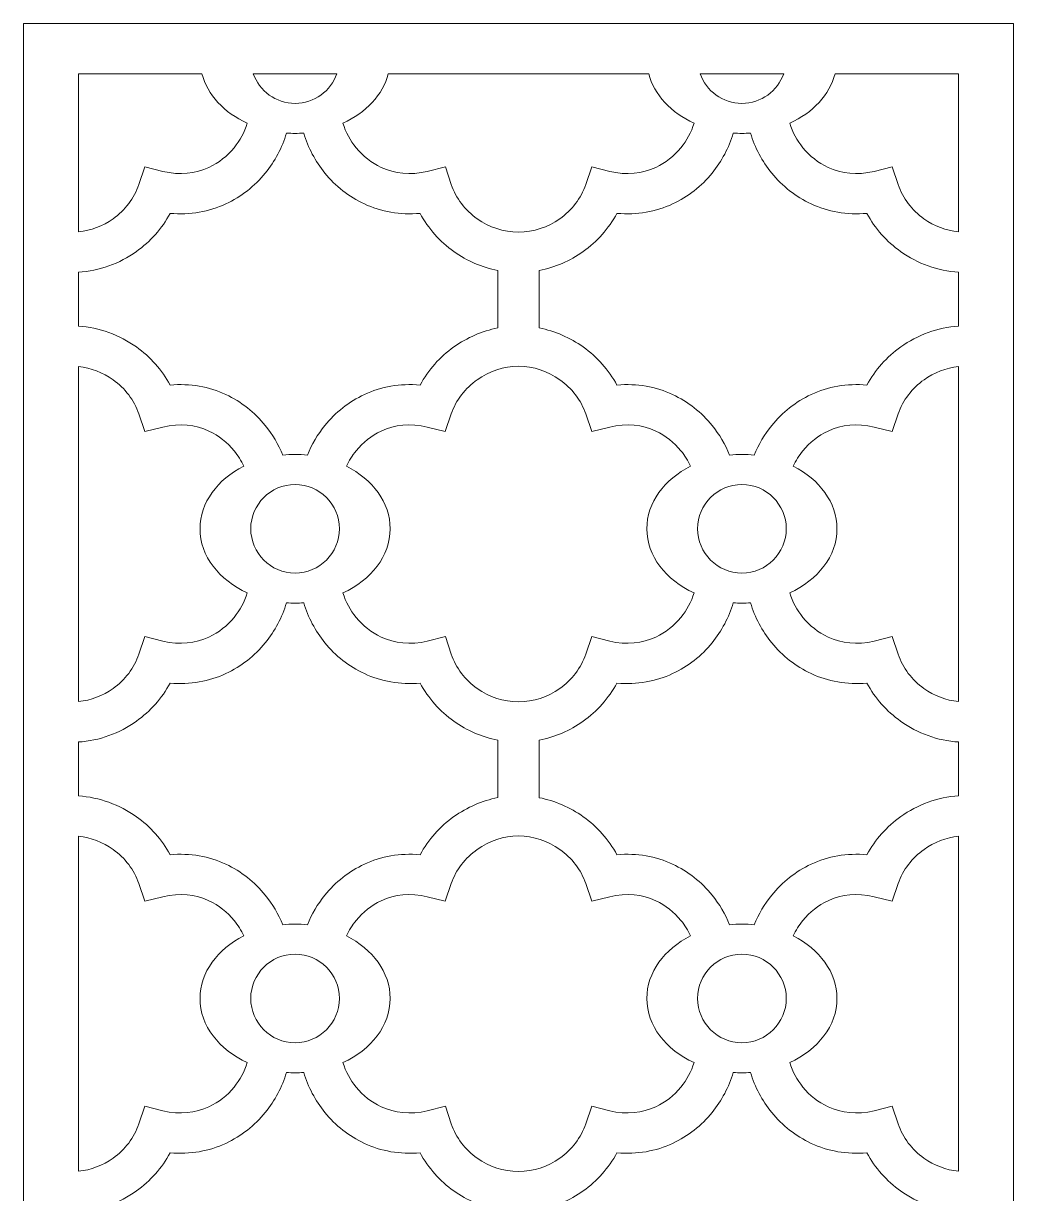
# Model space of a CAD drawing. Header units: centimetres. Extents: x -15.6 to -1.9, y -5.3 to 9.5.
# Drawn here: x -15.62 to -8.98, y 1.66 to 9.5 of the extents above; entities that cross this region are included whole.
import ezdxf

# ---------------------------------------------------------------- set-up
doc = ezdxf.new("R2010")
doc.units = ezdxf.units.CM
doc.header["$MEASUREMENT"] = 0
doc.layers.add('layer 1', color=7, linetype='Continuous')

msp = doc.modelspace()

# ---------------------------------------------------------------- linework, layer by layer
at = {"layer": 'layer 1', "lineweight": 9}
for points, knots in [([(-8.98358, 3.29263), (-8.98358, 3.29263), (-8.98358, -5.25445), (-8.98358, -5.25445), (-8.98358, -5.25445), (-8.98358, -5.25445), (-15.62365, -5.25445), (-15.62365, -5.25445), (-15.62365, -5.25445), (-15.62365, -5.25445), (-15.62365, 3.29263), (-15.62365, 3.29263), (-15.62365, 3.29263), (-15.62365, 3.29263), (-15.62365, 3.2931), (-15.62365, 3.2931), (-15.62365, 3.2931), (-15.62365, 3.2931), (-15.62365, 9.5), (-15.62365, 9.5), (-15.62365, 9.5), (-15.62365, 9.5), (-8.98358, 9.5), (-8.98358, 9.5), (-8.98358, 9.5), (-8.98358, 9.5), (-8.98358, 3.29274), (-8.98358, 3.29274), (-8.98358, 3.29274), (-8.98358, 3.29274), (-8.98358, 3.29263), (-8.98358, 3.29263)], [0, 0, 0, 0, 0.1111111, 0.1111111, 0.1111111, 0.1111111, 0.2222222, 0.2222222, 0.2222222, 0.2222222, 0.3333333, 0.3333333, 0.3333333, 0.3333333, 0.4444444, 0.4444444, 0.4444444, 0.4444444, 0.5555556, 0.5555556, 0.5555556, 0.5555556, 0.6666667, 0.6666667, 0.6666667, 0.6666667, 0.7777778, 0.7777778, 0.7777778, 0.7777778, 1, 1, 1, 1]), ([(-15.25475, 9.16274), (-15.25475, 9.16274), (-14.42664, 9.16274), (-14.42664, 9.16274), (-14.42664, 9.16274), (-14.39018, 9.02137), (-14.27669, 8.90135), (-14.12211, 8.83068), (-14.12211, 8.83068), (-14.14116, 8.77094), (-14.1714, 8.71529), (-14.21058, 8.66716), (-14.21058, 8.66716), (-14.25607, 8.61127), (-14.31357, 8.56536), (-14.37955, 8.53478), (-14.37955, 8.53478), (-14.46886, 8.49338), (-14.57466, 8.48014), (-14.68828, 8.50849), (-14.68828, 8.50849), (-14.68828, 8.50849), (-14.8091, 8.53864), (-14.8091, 8.53864), (-14.8091, 8.53864), (-14.8091, 8.53864), (-14.84897, 8.42035), (-14.84897, 8.42035), (-14.84897, 8.42035), (-14.88031, 8.32735), (-14.94284, 8.24749), (-15.02267, 8.19064), (-15.02267, 8.19064), (-15.09054, 8.14232), (-15.17075, 8.11109), (-15.25475, 8.10302), (-15.25475, 8.10302), (-15.25475, 8.10302), (-15.25475, 9.16274), (-15.25475, 9.16274)], [0, 0, 0, 0, 0.0909091, 0.0909091, 0.0909091, 0.0909091, 0.1818182, 0.1818182, 0.1818182, 0.1818182, 0.2727273, 0.2727273, 0.2727273, 0.2727273, 0.3636364, 0.3636364, 0.3636364, 0.3636364, 0.4545455, 0.4545455, 0.4545455, 0.4545455, 0.5454545, 0.5454545, 0.5454545, 0.5454545, 0.6363636, 0.6363636, 0.6363636, 0.6363636, 0.7272727, 0.7272727, 0.7272727, 0.7272727, 0.8181818, 0.8181818, 0.8181818, 0.8181818, 1, 1, 1, 1]), ([(-14.08214, 9.16274), (-14.08214, 9.16274), (-13.5212, 9.16274), (-13.5212, 9.16274), (-13.5212, 9.16274), (-13.56199, 9.0473), (-13.67242, 8.96416), (-13.80166, 8.96416), (-13.80166, 8.96416), (-13.93092, 8.96416), (-14.04136, 9.0473), (-14.08214, 9.16274)], [0, 0, 0, 0, 0.25, 0.25, 0.25, 0.25, 0.5, 0.5, 0.5, 0.5, 1, 1, 1, 1]), ([(-13.1767, 9.16274), (-13.1767, 9.16274), (-11.43049, 9.16274), (-11.43049, 9.16274), (-11.43049, 9.16274), (-11.39404, 9.02137), (-11.28057, 8.90135), (-11.12598, 8.83068), (-11.12598, 8.83068), (-11.14503, 8.77094), (-11.17527, 8.71529), (-11.21444, 8.66716), (-11.21444, 8.66716), (-11.25993, 8.61127), (-11.31744, 8.56536), (-11.38342, 8.53478), (-11.38342, 8.53478), (-11.47272, 8.49338), (-11.57853, 8.48014), (-11.69215, 8.50849), (-11.69215, 8.50849), (-11.69215, 8.50849), (-11.81297, 8.53864), (-11.81297, 8.53864), (-11.81297, 8.53864), (-11.81297, 8.53864), (-11.85284, 8.42035), (-11.85284, 8.42035), (-11.85284, 8.42035), (-11.88418, 8.32735), (-11.94671, 8.24749), (-12.02653, 8.19064), (-12.02653, 8.19064), (-12.10632, 8.13383), (-12.20318, 8.10063), (-12.30319, 8.10092), (-12.30319, 8.10092), (-12.30319, 8.10092), (-12.30402, 8.10092), (-12.30402, 8.10092), (-12.30402, 8.10092), (-12.40402, 8.10063), (-12.50088, 8.13383), (-12.58067, 8.19064), (-12.58067, 8.19064), (-12.6605, 8.24749), (-12.72303, 8.32735), (-12.75437, 8.42035), (-12.75437, 8.42035), (-12.75437, 8.42035), (-12.79424, 8.53864), (-12.79424, 8.53864), (-12.79424, 8.53864), (-12.79424, 8.53864), (-12.91506, 8.50849), (-12.91506, 8.50849), (-12.91506, 8.50849), (-13.02868, 8.48014), (-13.13448, 8.49338), (-13.22379, 8.53478), (-13.22379, 8.53478), (-13.28977, 8.56536), (-13.34727, 8.61127), (-13.39276, 8.66716), (-13.39276, 8.66716), (-13.43194, 8.71529), (-13.46218, 8.77094), (-13.48123, 8.83068), (-13.48123, 8.83068), (-13.32663, 8.90133), (-13.21316, 9.02137), (-13.1767, 9.16274)], [0, 0, 0, 0, 0.0526316, 0.0526316, 0.0526316, 0.0526316, 0.1052632, 0.1052632, 0.1052632, 0.1052632, 0.1578947, 0.1578947, 0.1578947, 0.1578947, 0.2105263, 0.2105263, 0.2105263, 0.2105263, 0.2631579, 0.2631579, 0.2631579, 0.2631579, 0.3157895, 0.3157895, 0.3157895, 0.3157895, 0.3684211, 0.3684211, 0.3684211, 0.3684211, 0.4210526, 0.4210526, 0.4210526, 0.4210526, 0.4736842, 0.4736842, 0.4736842, 0.4736842, 0.5263158, 0.5263158, 0.5263158, 0.5263158, 0.5789474, 0.5789474, 0.5789474, 0.5789474, 0.6315789, 0.6315789, 0.6315789, 0.6315789, 0.6842105, 0.6842105, 0.6842105, 0.6842105, 0.7368421, 0.7368421, 0.7368421, 0.7368421, 0.7894737, 0.7894737, 0.7894737, 0.7894737, 0.8421053, 0.8421053, 0.8421053, 0.8421053, 0.8947368, 0.8947368, 0.8947368, 0.8947368, 1, 1, 1, 1]), ([(-11.08601, 9.16274), (-11.08601, 9.16274), (-10.52507, 9.16274), (-10.52507, 9.16274), (-10.52507, 9.16274), (-10.56585, 9.0473), (-10.67628, 8.96416), (-10.80554, 8.96416), (-10.80554, 8.96416), (-10.93478, 8.96416), (-11.04523, 9.0473), (-11.08601, 9.16274)], [0, 0, 0, 0, 0.25, 0.25, 0.25, 0.25, 0.5, 0.5, 0.5, 0.5, 1, 1, 1, 1]), ([(-10.18058, 9.16274), (-10.18058, 9.16274), (-9.35247, 9.16274), (-9.35247, 9.16274), (-9.35247, 9.16274), (-9.35247, 9.16274), (-9.35247, 8.10301), (-9.35247, 8.10301), (-9.35247, 8.10301), (-9.43647, 8.11109), (-9.51668, 8.14232), (-9.58455, 8.19064), (-9.58455, 8.19064), (-9.66438, 8.24749), (-9.7269, 8.32735), (-9.75824, 8.42035), (-9.75824, 8.42035), (-9.75824, 8.42035), (-9.79811, 8.53864), (-9.79811, 8.53864), (-9.79811, 8.53864), (-9.79811, 8.53864), (-9.91893, 8.50849), (-9.91893, 8.50849), (-9.91893, 8.50849), (-10.03254, 8.48014), (-10.13835, 8.49338), (-10.22766, 8.53478), (-10.22766, 8.53478), (-10.29364, 8.56536), (-10.35115, 8.61127), (-10.39663, 8.66716), (-10.39663, 8.66716), (-10.43581, 8.71529), (-10.46605, 8.77094), (-10.4851, 8.83068), (-10.4851, 8.83068), (-10.33051, 8.90133), (-10.21704, 9.02137), (-10.18058, 9.16274)], [0, 0, 0, 0, 0.0909091, 0.0909091, 0.0909091, 0.0909091, 0.1818182, 0.1818182, 0.1818182, 0.1818182, 0.2727273, 0.2727273, 0.2727273, 0.2727273, 0.3636364, 0.3636364, 0.3636364, 0.3636364, 0.4545455, 0.4545455, 0.4545455, 0.4545455, 0.5454545, 0.5454545, 0.5454545, 0.5454545, 0.6363636, 0.6363636, 0.6363636, 0.6363636, 0.7272727, 0.7272727, 0.7272727, 0.7272727, 0.8181818, 0.8181818, 0.8181818, 0.8181818, 1, 1, 1, 1]), ([(-15.25475, 7.47068), (-15.25475, 7.47068), (-15.25475, 7.83199), (-15.25475, 7.83199), (-15.25475, 7.83199), (-15.11406, 7.84048), (-14.97918, 7.89065), (-14.86622, 7.97109), (-14.86622, 7.97109), (-14.77293, 8.03752), (-14.69445, 8.12495), (-14.63987, 8.22694), (-14.63987, 8.22694), (-14.50476, 8.21378), (-14.378, 8.23818), (-14.26644, 8.28989), (-14.26644, 8.28989), (-14.16252, 8.33805), (-14.07229, 8.40995), (-14.00127, 8.49721), (-14.00127, 8.49721), (-13.93708, 8.57607), (-13.88853, 8.6674), (-13.85969, 8.76495), (-13.85969, 8.76495), (-13.84057, 8.76359), (-13.82122, 8.76285), (-13.80166, 8.76285), (-13.80166, 8.76285), (-13.78211, 8.76285), (-13.76277, 8.76359), (-13.74365, 8.76495), (-13.74365, 8.76495), (-13.71482, 8.66739), (-13.66626, 8.57607), (-13.60207, 8.49721), (-13.60207, 8.49721), (-13.53104, 8.40995), (-13.44082, 8.33805), (-13.3369, 8.28989), (-13.3369, 8.28989), (-13.22535, 8.23818), (-13.09858, 8.21378), (-12.96347, 8.22694), (-12.96347, 8.22694), (-12.90889, 8.12495), (-12.83042, 8.03752), (-12.73712, 7.97109), (-12.73712, 7.97109), (-12.64943, 7.90865), (-12.54851, 7.86443), (-12.44194, 7.84381), (-12.44194, 7.84381), (-12.44194, 7.84381), (-12.44194, 7.45895), (-12.44194, 7.45895), (-12.44194, 7.45895), (-12.54839, 7.43833), (-12.64922, 7.39416), (-12.73688, 7.33177), (-12.73688, 7.33177), (-12.83023, 7.26535), (-12.90877, 7.17788), (-12.96342, 7.07584), (-12.96342, 7.07584), (-13.09856, 7.08901), (-13.22533, 7.06462), (-13.3369, 7.01291), (-13.3369, 7.01291), (-13.44082, 6.96474), (-13.53104, 6.89285), (-13.60207, 6.80559), (-13.60207, 6.80559), (-13.65079, 6.74573), (-13.69051, 6.67869), (-13.71944, 6.6072), (-13.71944, 6.6072), (-13.74637, 6.60995), (-13.77381, 6.61135), (-13.80166, 6.61135), (-13.80166, 6.61135), (-13.82953, 6.61135), (-13.85698, 6.60994), (-13.88391, 6.6072), (-13.88391, 6.6072), (-13.91283, 6.67869), (-13.95255, 6.74573), (-14.00127, 6.80559), (-14.00127, 6.80559), (-14.0723, 6.89285), (-14.16252, 6.96474), (-14.26644, 7.01291), (-14.26644, 7.01291), (-14.378, 7.06462), (-14.50476, 7.08901), (-14.63988, 7.07585), (-14.63988, 7.07585), (-14.69446, 7.17785), (-14.7728, 7.2651), (-14.86594, 7.33138), (-14.86594, 7.33138), (-14.97887, 7.41173), (-15.11379, 7.46182), (-15.25475, 7.47068)], [0, 0, 0, 0, 0.037037, 0.037037, 0.037037, 0.037037, 0.0740741, 0.0740741, 0.0740741, 0.0740741, 0.1111111, 0.1111111, 0.1111111, 0.1111111, 0.1481481, 0.1481481, 0.1481481, 0.1481481, 0.1851852, 0.1851852, 0.1851852, 0.1851852, 0.2222222, 0.2222222, 0.2222222, 0.2222222, 0.2592593, 0.2592593, 0.2592593, 0.2592593, 0.2962963, 0.2962963, 0.2962963, 0.2962963, 0.3333333, 0.3333333, 0.3333333, 0.3333333, 0.3703704, 0.3703704, 0.3703704, 0.3703704, 0.4074074, 0.4074074, 0.4074074, 0.4074074, 0.4444444, 0.4444444, 0.4444444, 0.4444444, 0.4814815, 0.4814815, 0.4814815, 0.4814815, 0.5185185, 0.5185185, 0.5185185, 0.5185185, 0.5555556, 0.5555556, 0.5555556, 0.5555556, 0.5925926, 0.5925926, 0.5925926, 0.5925926, 0.6296296, 0.6296296, 0.6296296, 0.6296296, 0.6666667, 0.6666667, 0.6666667, 0.6666667, 0.7037037, 0.7037037, 0.7037037, 0.7037037, 0.7407407, 0.7407407, 0.7407407, 0.7407407, 0.7777778, 0.7777778, 0.7777778, 0.7777778, 0.8148148, 0.8148148, 0.8148148, 0.8148148, 0.8518519, 0.8518519, 0.8518519, 0.8518519, 0.8888889, 0.8888889, 0.8888889, 0.8888889, 0.9259259, 0.9259259, 0.9259259, 0.9259259, 1, 1, 1, 1]), ([(-9.35247, 7.83199), (-9.35247, 7.83199), (-9.35247, 7.47081), (-9.35247, 7.47081), (-9.35247, 7.47081), (-9.49301, 7.46231), (-9.6278, 7.41216), (-9.74076, 7.33177), (-9.74076, 7.33177), (-9.83411, 7.26535), (-9.91265, 7.17788), (-9.96729, 7.07584), (-9.96729, 7.07584), (-10.10243, 7.08901), (-10.22921, 7.06462), (-10.34077, 7.01291), (-10.34077, 7.01291), (-10.44469, 6.96474), (-10.53492, 6.89285), (-10.60595, 6.80559), (-10.60595, 6.80559), (-10.65467, 6.74573), (-10.69439, 6.6787), (-10.72331, 6.60721), (-10.72331, 6.60721), (-10.75024, 6.60995), (-10.77768, 6.61135), (-10.80554, 6.61135), (-10.80554, 6.61135), (-10.83339, 6.61135), (-10.86084, 6.60994), (-10.88778, 6.6072), (-10.88778, 6.6072), (-10.9167, 6.67869), (-10.95641, 6.74573), (-11.00513, 6.80559), (-11.00513, 6.80559), (-11.07616, 6.89285), (-11.16639, 6.96474), (-11.27031, 7.01291), (-11.27031, 7.01291), (-11.38187, 7.06462), (-11.50862, 7.08901), (-11.64374, 7.07585), (-11.64374, 7.07585), (-11.69832, 7.17785), (-11.77666, 7.2651), (-11.86982, 7.33138), (-11.86982, 7.33138), (-11.95752, 7.39379), (-12.0585, 7.43794), (-12.16527, 7.4587), (-12.16527, 7.4587), (-12.16527, 7.4587), (-12.16527, 7.84381), (-12.16527, 7.84381), (-12.16527, 7.84381), (-12.05868, 7.86442), (-11.95778, 7.90864), (-11.87008, 7.97109), (-11.87008, 7.97109), (-11.77679, 8.03752), (-11.69832, 8.12495), (-11.64373, 8.22694), (-11.64373, 8.22694), (-11.50862, 8.21378), (-11.38186, 8.23818), (-11.27031, 8.28989), (-11.27031, 8.28989), (-11.16639, 8.33805), (-11.07616, 8.40995), (-11.00513, 8.49721), (-11.00513, 8.49721), (-10.94094, 8.57607), (-10.89239, 8.6674), (-10.86356, 8.76495), (-10.86356, 8.76495), (-10.84444, 8.76359), (-10.8251, 8.76285), (-10.80554, 8.76285), (-10.80554, 8.76285), (-10.78598, 8.76285), (-10.76665, 8.76359), (-10.74753, 8.76495), (-10.74753, 8.76495), (-10.71869, 8.66739), (-10.67014, 8.57607), (-10.60594, 8.49721), (-10.60594, 8.49721), (-10.53492, 8.40995), (-10.44469, 8.33805), (-10.34077, 8.28989), (-10.34077, 8.28989), (-10.22921, 8.23818), (-10.10245, 8.21378), (-9.96734, 8.22694), (-9.96734, 8.22694), (-9.91275, 8.12495), (-9.83429, 8.03752), (-9.741, 7.97109), (-9.741, 7.97109), (-9.62803, 7.89065), (-9.49315, 7.84047), (-9.35247, 7.83199)], [0, 0, 0, 0, 0.037037, 0.037037, 0.037037, 0.037037, 0.0740741, 0.0740741, 0.0740741, 0.0740741, 0.1111111, 0.1111111, 0.1111111, 0.1111111, 0.1481481, 0.1481481, 0.1481481, 0.1481481, 0.1851852, 0.1851852, 0.1851852, 0.1851852, 0.2222222, 0.2222222, 0.2222222, 0.2222222, 0.2592593, 0.2592593, 0.2592593, 0.2592593, 0.2962963, 0.2962963, 0.2962963, 0.2962963, 0.3333333, 0.3333333, 0.3333333, 0.3333333, 0.3703704, 0.3703704, 0.3703704, 0.3703704, 0.4074074, 0.4074074, 0.4074074, 0.4074074, 0.4444444, 0.4444444, 0.4444444, 0.4444444, 0.4814815, 0.4814815, 0.4814815, 0.4814815, 0.5185185, 0.5185185, 0.5185185, 0.5185185, 0.5555556, 0.5555556, 0.5555556, 0.5555556, 0.5925926, 0.5925926, 0.5925926, 0.5925926, 0.6296296, 0.6296296, 0.6296296, 0.6296296, 0.6666667, 0.6666667, 0.6666667, 0.6666667, 0.7037037, 0.7037037, 0.7037037, 0.7037037, 0.7407407, 0.7407407, 0.7407407, 0.7407407, 0.7777778, 0.7777778, 0.7777778, 0.7777778, 0.8148148, 0.8148148, 0.8148148, 0.8148148, 0.8518519, 0.8518519, 0.8518519, 0.8518519, 0.8888889, 0.8888889, 0.8888889, 0.8888889, 0.9259259, 0.9259259, 0.9259259, 0.9259259, 1, 1, 1, 1]), ([(-15.25475, 4.95522), (-15.25475, 4.95522), (-15.25475, 7.19966), (-15.25475, 7.19966), (-15.25475, 7.19966), (-15.17058, 7.19136), (-15.09031, 7.16014), (-15.0224, 7.11181), (-15.0224, 7.11181), (-14.94275, 7.05515), (-14.88038, 6.97554), (-14.84897, 6.88244), (-14.84897, 6.88244), (-14.84897, 6.88244), (-14.80905, 6.76418), (-14.80905, 6.76418), (-14.80905, 6.76418), (-14.80905, 6.76418), (-14.68828, 6.79431), (-14.68828, 6.79431), (-14.68828, 6.79431), (-14.57466, 6.82266), (-14.46886, 6.80942), (-14.37955, 6.76803), (-14.37955, 6.76803), (-14.31357, 6.73745), (-14.25607, 6.69153), (-14.21058, 6.63565), (-14.21058, 6.63565), (-14.18489, 6.60408), (-14.16304, 6.5693), (-14.14567, 6.53224), (-14.14567, 6.53224), (-14.32197, 6.44345), (-14.43915, 6.28866), (-14.43915, 6.1132), (-14.43915, 6.1132), (-14.43915, 5.93004), (-14.31145, 5.76944), (-14.12211, 5.68289), (-14.12211, 5.68289), (-14.14116, 5.62314), (-14.1714, 5.5675), (-14.21058, 5.51936), (-14.21058, 5.51936), (-14.25607, 5.46348), (-14.31357, 5.41756), (-14.37955, 5.38698), (-14.37955, 5.38698), (-14.46886, 5.34559), (-14.57466, 5.33235), (-14.68828, 5.36069), (-14.68828, 5.36069), (-14.68828, 5.36069), (-14.8091, 5.39085), (-14.8091, 5.39085), (-14.8091, 5.39085), (-14.8091, 5.39085), (-14.84897, 5.27256), (-14.84897, 5.27256), (-14.84897, 5.27256), (-14.88031, 5.17956), (-14.94284, 5.0997), (-15.02267, 5.04285), (-15.02267, 5.04285), (-15.09054, 4.99453), (-15.17075, 4.96329), (-15.25475, 4.95522)], [0, 0, 0, 0, 0.0555556, 0.0555556, 0.0555556, 0.0555556, 0.1111111, 0.1111111, 0.1111111, 0.1111111, 0.1666667, 0.1666667, 0.1666667, 0.1666667, 0.2222222, 0.2222222, 0.2222222, 0.2222222, 0.2777778, 0.2777778, 0.2777778, 0.2777778, 0.3333333, 0.3333333, 0.3333333, 0.3333333, 0.3888889, 0.3888889, 0.3888889, 0.3888889, 0.4444444, 0.4444444, 0.4444444, 0.4444444, 0.5, 0.5, 0.5, 0.5, 0.5555556, 0.5555556, 0.5555556, 0.5555556, 0.6111111, 0.6111111, 0.6111111, 0.6111111, 0.6666667, 0.6666667, 0.6666667, 0.6666667, 0.7222222, 0.7222222, 0.7222222, 0.7222222, 0.7777778, 0.7777778, 0.7777778, 0.7777778, 0.8333333, 0.8333333, 0.8333333, 0.8333333, 0.8888889, 0.8888889, 0.8888889, 0.8888889, 1, 1, 1, 1]), ([(-11.12598, 5.68289), (-11.31532, 5.76944), (-11.44301, 5.93004), (-11.44301, 6.1132), (-11.44301, 6.1132), (-11.44301, 6.28866), (-11.32585, 6.44345), (-11.14955, 6.53224), (-11.14955, 6.53224), (-11.16691, 6.5693), (-11.18876, 6.60409), (-11.21444, 6.63565), (-11.21444, 6.63565), (-11.25993, 6.69153), (-11.31744, 6.73745), (-11.38342, 6.76803), (-11.38342, 6.76803), (-11.47272, 6.80942), (-11.57853, 6.82266), (-11.69215, 6.79431), (-11.69215, 6.79431), (-11.69215, 6.79431), (-11.81292, 6.76418), (-11.81292, 6.76418), (-11.81292, 6.76418), (-11.81292, 6.76418), (-11.85284, 6.88244), (-11.85284, 6.88244), (-11.85284, 6.88244), (-11.88425, 6.97554), (-11.94663, 7.05515), (-12.02627, 7.11181), (-12.02627, 7.11181), (-12.10618, 7.1687), (-12.20324, 7.20188), (-12.30361, 7.20188), (-12.30361, 7.20188), (-12.40367, 7.20221), (-12.50059, 7.16903), (-12.58042, 7.11223), (-12.58042, 7.11223), (-12.66036, 7.05534), (-12.72299, 6.97545), (-12.75437, 6.88244), (-12.75437, 6.88244), (-12.75437, 6.88244), (-12.79428, 6.76418), (-12.79428, 6.76418), (-12.79428, 6.76418), (-12.79428, 6.76418), (-12.91506, 6.79431), (-12.91506, 6.79431), (-12.91506, 6.79431), (-13.02868, 6.82266), (-13.13448, 6.80942), (-13.22379, 6.76803), (-13.22379, 6.76803), (-13.28977, 6.73745), (-13.34727, 6.69153), (-13.39276, 6.63565), (-13.39276, 6.63565), (-13.41845, 6.60409), (-13.4403, 6.56931), (-13.45767, 6.53224), (-13.45767, 6.53224), (-13.28137, 6.44346), (-13.16419, 6.28867), (-13.16419, 6.1132), (-13.16419, 6.1132), (-13.16419, 5.93004), (-13.29188, 5.76942), (-13.48123, 5.68289), (-13.48123, 5.68289), (-13.46218, 5.62314), (-13.43194, 5.5675), (-13.39276, 5.51936), (-13.39276, 5.51936), (-13.34727, 5.46348), (-13.28977, 5.41756), (-13.22379, 5.38698), (-13.22379, 5.38698), (-13.13448, 5.34559), (-13.02868, 5.33235), (-12.91506, 5.36069), (-12.91506, 5.36069), (-12.91506, 5.36069), (-12.79424, 5.39085), (-12.79424, 5.39085), (-12.79424, 5.39085), (-12.79424, 5.39085), (-12.75437, 5.27256), (-12.75437, 5.27256), (-12.75437, 5.27256), (-12.72303, 5.17956), (-12.6605, 5.0997), (-12.58067, 5.04285), (-12.58067, 5.04285), (-12.50088, 4.98603), (-12.40402, 4.95283), (-12.30402, 4.95313), (-12.30402, 4.95313), (-12.30402, 4.95313), (-12.30319, 4.95313), (-12.30319, 4.95313), (-12.30319, 4.95313), (-12.20318, 4.95283), (-12.10632, 4.98603), (-12.02653, 5.04285), (-12.02653, 5.04285), (-11.94671, 5.0997), (-11.88418, 5.17956), (-11.85284, 5.27256), (-11.85284, 5.27256), (-11.85284, 5.27256), (-11.81297, 5.39085), (-11.81297, 5.39085), (-11.81297, 5.39085), (-11.81297, 5.39085), (-11.69215, 5.36069), (-11.69215, 5.36069), (-11.69215, 5.36069), (-11.57853, 5.33235), (-11.47272, 5.34559), (-11.38342, 5.38698), (-11.38342, 5.38698), (-11.31744, 5.41756), (-11.25993, 5.46348), (-11.21444, 5.51936), (-11.21444, 5.51936), (-11.17527, 5.5675), (-11.14503, 5.62314), (-11.12598, 5.68289)], [0, 0, 0, 0, 0.0294118, 0.0294118, 0.0294118, 0.0294118, 0.0588235, 0.0588235, 0.0588235, 0.0588235, 0.0882353, 0.0882353, 0.0882353, 0.0882353, 0.1176471, 0.1176471, 0.1176471, 0.1176471, 0.1470588, 0.1470588, 0.1470588, 0.1470588, 0.1764706, 0.1764706, 0.1764706, 0.1764706, 0.2058824, 0.2058824, 0.2058824, 0.2058824, 0.2352941, 0.2352941, 0.2352941, 0.2352941, 0.2647059, 0.2647059, 0.2647059, 0.2647059, 0.2941176, 0.2941176, 0.2941176, 0.2941176, 0.3235294, 0.3235294, 0.3235294, 0.3235294, 0.3529412, 0.3529412, 0.3529412, 0.3529412, 0.3823529, 0.3823529, 0.3823529, 0.3823529, 0.4117647, 0.4117647, 0.4117647, 0.4117647, 0.4411765, 0.4411765, 0.4411765, 0.4411765, 0.4705882, 0.4705882, 0.4705882, 0.4705882, 0.5, 0.5, 0.5, 0.5, 0.5294118, 0.5294118, 0.5294118, 0.5294118, 0.5588235, 0.5588235, 0.5588235, 0.5588235, 0.5882353, 0.5882353, 0.5882353, 0.5882353, 0.6176471, 0.6176471, 0.6176471, 0.6176471, 0.6470588, 0.6470588, 0.6470588, 0.6470588, 0.6764706, 0.6764706, 0.6764706, 0.6764706, 0.7058824, 0.7058824, 0.7058824, 0.7058824, 0.7352941, 0.7352941, 0.7352941, 0.7352941, 0.7647059, 0.7647059, 0.7647059, 0.7647059, 0.7941176, 0.7941176, 0.7941176, 0.7941176, 0.8235294, 0.8235294, 0.8235294, 0.8235294, 0.8529412, 0.8529412, 0.8529412, 0.8529412, 0.8823529, 0.8823529, 0.8823529, 0.8823529, 0.9117647, 0.9117647, 0.9117647, 0.9117647, 0.9411765, 0.9411765, 0.9411765, 0.9411765, 1, 1, 1, 1]), ([(-9.35247, 7.19978), (-9.35247, 7.19978), (-9.35247, 4.95522), (-9.35247, 4.95522), (-9.35247, 4.95522), (-9.43647, 4.96329), (-9.51668, 4.99452), (-9.58455, 5.04285), (-9.58455, 5.04285), (-9.66438, 5.0997), (-9.7269, 5.17956), (-9.75824, 5.27256), (-9.75824, 5.27256), (-9.75824, 5.27256), (-9.79811, 5.39085), (-9.79811, 5.39085), (-9.79811, 5.39085), (-9.79811, 5.39085), (-9.91893, 5.36069), (-9.91893, 5.36069), (-9.91893, 5.36069), (-10.03254, 5.33235), (-10.13835, 5.34559), (-10.22766, 5.38698), (-10.22766, 5.38698), (-10.29364, 5.41756), (-10.35115, 5.46348), (-10.39663, 5.51936), (-10.39663, 5.51936), (-10.43581, 5.5675), (-10.46605, 5.62314), (-10.4851, 5.68289), (-10.4851, 5.68289), (-10.29575, 5.76942), (-10.16806, 5.93004), (-10.16806, 6.1132), (-10.16806, 6.1132), (-10.16806, 6.28867), (-10.28523, 6.44346), (-10.46154, 6.53224), (-10.46154, 6.53224), (-10.44418, 6.56931), (-10.42233, 6.60409), (-10.39663, 6.63565), (-10.39663, 6.63565), (-10.35115, 6.69153), (-10.29364, 6.73745), (-10.22766, 6.76803), (-10.22766, 6.76803), (-10.13835, 6.80942), (-10.03255, 6.82266), (-9.91893, 6.79431), (-9.91893, 6.79431), (-9.91893, 6.79431), (-9.79816, 6.76418), (-9.79816, 6.76418), (-9.79816, 6.76418), (-9.79816, 6.76418), (-9.75824, 6.88244), (-9.75824, 6.88244), (-9.75824, 6.88244), (-9.72686, 6.97545), (-9.66424, 7.05534), (-9.5843, 7.11223), (-9.5843, 7.11223), (-9.5165, 7.16047), (-9.43637, 7.19167), (-9.35247, 7.19978)], [0, 0, 0, 0, 0.0555556, 0.0555556, 0.0555556, 0.0555556, 0.1111111, 0.1111111, 0.1111111, 0.1111111, 0.1666667, 0.1666667, 0.1666667, 0.1666667, 0.2222222, 0.2222222, 0.2222222, 0.2222222, 0.2777778, 0.2777778, 0.2777778, 0.2777778, 0.3333333, 0.3333333, 0.3333333, 0.3333333, 0.3888889, 0.3888889, 0.3888889, 0.3888889, 0.4444444, 0.4444444, 0.4444444, 0.4444444, 0.5, 0.5, 0.5, 0.5, 0.5555556, 0.5555556, 0.5555556, 0.5555556, 0.6111111, 0.6111111, 0.6111111, 0.6111111, 0.6666667, 0.6666667, 0.6666667, 0.6666667, 0.7222222, 0.7222222, 0.7222222, 0.7222222, 0.7777778, 0.7777778, 0.7777778, 0.7777778, 0.8333333, 0.8333333, 0.8333333, 0.8333333, 0.8888889, 0.8888889, 0.8888889, 0.8888889, 1, 1, 1, 1]), ([(-13.80166, 6.41003), (-13.63796, 6.41003), (-13.50438, 6.27667), (-13.50438, 6.1132), (-13.50438, 6.1132), (-13.50438, 5.94974), (-13.63796, 5.81637), (-13.80166, 5.81637), (-13.80166, 5.81637), (-13.96538, 5.81637), (-14.09895, 5.94974), (-14.09895, 6.1132), (-14.09895, 6.1132), (-14.09895, 6.27667), (-13.96538, 6.41003), (-13.80166, 6.41003)], [0, 0, 0, 0, 0.2, 0.2, 0.2, 0.2, 0.4, 0.4, 0.4, 0.4, 0.6, 0.6, 0.6, 0.6, 1, 1, 1, 1]), ([(-10.80554, 6.41003), (-10.64182, 6.41003), (-10.50825, 6.27667), (-10.50825, 6.1132), (-10.50825, 6.1132), (-10.50825, 5.94974), (-10.64182, 5.81637), (-10.80554, 5.81637), (-10.80554, 5.81637), (-10.96926, 5.81637), (-11.10282, 5.94974), (-11.10282, 6.1132), (-11.10282, 6.1132), (-11.10282, 6.27667), (-10.96926, 6.41003), (-10.80554, 6.41003)], [0, 0, 0, 0, 0.2, 0.2, 0.2, 0.2, 0.4, 0.4, 0.4, 0.4, 0.6, 0.6, 0.6, 0.6, 1, 1, 1, 1]), ([(-15.25475, 4.32288), (-15.25475, 4.32288), (-15.25475, 4.6842), (-15.25475, 4.6842), (-15.25475, 4.6842), (-15.11406, 4.69268), (-14.97918, 4.74286), (-14.86622, 4.82329), (-14.86622, 4.82329), (-14.77293, 4.88973), (-14.69445, 4.97716), (-14.63987, 5.07915), (-14.63987, 5.07915), (-14.50476, 5.06599), (-14.378, 5.09038), (-14.26644, 5.14209), (-14.26644, 5.14209), (-14.16252, 5.19026), (-14.07229, 5.26215), (-14.00127, 5.34941), (-14.00127, 5.34941), (-13.93708, 5.42828), (-13.88853, 5.5196), (-13.85969, 5.61716), (-13.85969, 5.61716), (-13.84057, 5.61579), (-13.82122, 5.61506), (-13.80166, 5.61506), (-13.80166, 5.61506), (-13.78211, 5.61506), (-13.76277, 5.6158), (-13.74365, 5.61715), (-13.74365, 5.61715), (-13.71482, 5.51959), (-13.66626, 5.42828), (-13.60207, 5.34941), (-13.60207, 5.34941), (-13.53104, 5.26215), (-13.44082, 5.19026), (-13.3369, 5.14209), (-13.3369, 5.14209), (-13.22535, 5.09039), (-13.09858, 5.06599), (-12.96347, 5.07915), (-12.96347, 5.07915), (-12.90889, 4.97716), (-12.83042, 4.88973), (-12.73712, 4.82329), (-12.73712, 4.82329), (-12.64943, 4.76085), (-12.54851, 4.71663), (-12.44194, 4.69601), (-12.44194, 4.69601), (-12.44194, 4.69601), (-12.44194, 4.31116), (-12.44194, 4.31116), (-12.44194, 4.31116), (-12.54839, 4.29053), (-12.64922, 4.24636), (-12.73688, 4.18398), (-12.73688, 4.18398), (-12.83023, 4.11755), (-12.90877, 4.03008), (-12.96342, 3.92805), (-12.96342, 3.92805), (-13.09856, 3.94122), (-13.22533, 3.91682), (-13.3369, 3.86511), (-13.3369, 3.86511), (-13.44082, 3.81695), (-13.53104, 3.74506), (-13.60207, 3.6578), (-13.60207, 3.6578), (-13.65079, 3.59793), (-13.69051, 3.5309), (-13.71944, 3.45941), (-13.71944, 3.45941), (-13.74637, 3.46215), (-13.77381, 3.46356), (-13.80166, 3.46356), (-13.80166, 3.46356), (-13.82953, 3.46356), (-13.85698, 3.46215), (-13.88391, 3.45941), (-13.88391, 3.45941), (-13.91283, 3.5309), (-13.95255, 3.59793), (-14.00127, 3.6578), (-14.00127, 3.6578), (-14.0723, 3.74506), (-14.16252, 3.81695), (-14.26644, 3.86511), (-14.26644, 3.86511), (-14.378, 3.91682), (-14.50476, 3.94122), (-14.63988, 3.92805), (-14.63988, 3.92805), (-14.69446, 4.03006), (-14.7728, 4.11729), (-14.86594, 4.18358), (-14.86594, 4.18358), (-14.97887, 4.26393), (-15.11379, 4.31403), (-15.25475, 4.32288)], [0, 0, 0, 0, 0.037037, 0.037037, 0.037037, 0.037037, 0.0740741, 0.0740741, 0.0740741, 0.0740741, 0.1111111, 0.1111111, 0.1111111, 0.1111111, 0.1481481, 0.1481481, 0.1481481, 0.1481481, 0.1851852, 0.1851852, 0.1851852, 0.1851852, 0.2222222, 0.2222222, 0.2222222, 0.2222222, 0.2592593, 0.2592593, 0.2592593, 0.2592593, 0.2962963, 0.2962963, 0.2962963, 0.2962963, 0.3333333, 0.3333333, 0.3333333, 0.3333333, 0.3703704, 0.3703704, 0.3703704, 0.3703704, 0.4074074, 0.4074074, 0.4074074, 0.4074074, 0.4444444, 0.4444444, 0.4444444, 0.4444444, 0.4814815, 0.4814815, 0.4814815, 0.4814815, 0.5185185, 0.5185185, 0.5185185, 0.5185185, 0.5555556, 0.5555556, 0.5555556, 0.5555556, 0.5925926, 0.5925926, 0.5925926, 0.5925926, 0.6296296, 0.6296296, 0.6296296, 0.6296296, 0.6666667, 0.6666667, 0.6666667, 0.6666667, 0.7037037, 0.7037037, 0.7037037, 0.7037037, 0.7407407, 0.7407407, 0.7407407, 0.7407407, 0.7777778, 0.7777778, 0.7777778, 0.7777778, 0.8148148, 0.8148148, 0.8148148, 0.8148148, 0.8518519, 0.8518519, 0.8518519, 0.8518519, 0.8888889, 0.8888889, 0.8888889, 0.8888889, 0.9259259, 0.9259259, 0.9259259, 0.9259259, 1, 1, 1, 1]), ([(-9.35247, 4.6842), (-9.35247, 4.6842), (-9.35247, 4.32301), (-9.35247, 4.32301), (-9.35247, 4.32301), (-9.49301, 4.31451), (-9.6278, 4.26435), (-9.74076, 4.18398), (-9.74076, 4.18398), (-9.83411, 4.11755), (-9.91265, 4.03008), (-9.96729, 3.92805), (-9.96729, 3.92805), (-10.10243, 3.94122), (-10.22921, 3.91682), (-10.34077, 3.86511), (-10.34077, 3.86511), (-10.44469, 3.81695), (-10.53492, 3.74506), (-10.60595, 3.6578), (-10.60595, 3.6578), (-10.65467, 3.59793), (-10.69439, 3.53091), (-10.72331, 3.45941), (-10.72331, 3.45941), (-10.75024, 3.46215), (-10.77768, 3.46356), (-10.80554, 3.46356), (-10.80554, 3.46356), (-10.83339, 3.46356), (-10.86084, 3.46214), (-10.88778, 3.45941), (-10.88778, 3.45941), (-10.9167, 3.5309), (-10.95641, 3.59793), (-11.00513, 3.6578), (-11.00513, 3.6578), (-11.07616, 3.74506), (-11.16639, 3.81695), (-11.27031, 3.86511), (-11.27031, 3.86511), (-11.38187, 3.91682), (-11.50862, 3.94122), (-11.64374, 3.92805), (-11.64374, 3.92805), (-11.69832, 4.03006), (-11.77666, 4.11729), (-11.86982, 4.18358), (-11.86982, 4.18358), (-11.95752, 4.24599), (-12.0585, 4.29014), (-12.16527, 4.3109), (-12.16527, 4.3109), (-12.16527, 4.3109), (-12.16527, 4.69601), (-12.16527, 4.69601), (-12.16527, 4.69601), (-12.05868, 4.71663), (-11.95778, 4.76084), (-11.87008, 4.82329), (-11.87008, 4.82329), (-11.77679, 4.88973), (-11.69832, 4.97716), (-11.64373, 5.07915), (-11.64373, 5.07915), (-11.50862, 5.06599), (-11.38186, 5.09038), (-11.27031, 5.14209), (-11.27031, 5.14209), (-11.16639, 5.19026), (-11.07616, 5.26215), (-11.00513, 5.34941), (-11.00513, 5.34941), (-10.94094, 5.42828), (-10.89239, 5.5196), (-10.86356, 5.61716), (-10.86356, 5.61716), (-10.84444, 5.61579), (-10.8251, 5.61506), (-10.80554, 5.61506), (-10.80554, 5.61506), (-10.78598, 5.61506), (-10.76665, 5.61579), (-10.74753, 5.61715), (-10.74753, 5.61715), (-10.71869, 5.5196), (-10.67014, 5.42828), (-10.60594, 5.34941), (-10.60594, 5.34941), (-10.53492, 5.26215), (-10.44469, 5.19026), (-10.34077, 5.14209), (-10.34077, 5.14209), (-10.22921, 5.09039), (-10.10245, 5.06599), (-9.96734, 5.07915), (-9.96734, 5.07915), (-9.91275, 4.97716), (-9.83429, 4.88973), (-9.741, 4.82329), (-9.741, 4.82329), (-9.62803, 4.74286), (-9.49315, 4.69268), (-9.35247, 4.6842)], [0, 0, 0, 0, 0.037037, 0.037037, 0.037037, 0.037037, 0.0740741, 0.0740741, 0.0740741, 0.0740741, 0.1111111, 0.1111111, 0.1111111, 0.1111111, 0.1481481, 0.1481481, 0.1481481, 0.1481481, 0.1851852, 0.1851852, 0.1851852, 0.1851852, 0.2222222, 0.2222222, 0.2222222, 0.2222222, 0.2592593, 0.2592593, 0.2592593, 0.2592593, 0.2962963, 0.2962963, 0.2962963, 0.2962963, 0.3333333, 0.3333333, 0.3333333, 0.3333333, 0.3703704, 0.3703704, 0.3703704, 0.3703704, 0.4074074, 0.4074074, 0.4074074, 0.4074074, 0.4444444, 0.4444444, 0.4444444, 0.4444444, 0.4814815, 0.4814815, 0.4814815, 0.4814815, 0.5185185, 0.5185185, 0.5185185, 0.5185185, 0.5555556, 0.5555556, 0.5555556, 0.5555556, 0.5925926, 0.5925926, 0.5925926, 0.5925926, 0.6296296, 0.6296296, 0.6296296, 0.6296296, 0.6666667, 0.6666667, 0.6666667, 0.6666667, 0.7037037, 0.7037037, 0.7037037, 0.7037037, 0.7407407, 0.7407407, 0.7407407, 0.7407407, 0.7777778, 0.7777778, 0.7777778, 0.7777778, 0.8148148, 0.8148148, 0.8148148, 0.8148148, 0.8518519, 0.8518519, 0.8518519, 0.8518519, 0.8888889, 0.8888889, 0.8888889, 0.8888889, 0.9259259, 0.9259259, 0.9259259, 0.9259259, 1, 1, 1, 1]), ([(-15.25475, 1.80743), (-15.25475, 1.80743), (-15.25475, 4.05186), (-15.25475, 4.05186), (-15.25475, 4.05186), (-15.17058, 4.04356), (-15.09031, 4.01234), (-15.0224, 3.96402), (-15.0224, 3.96402), (-14.94275, 3.90735), (-14.88038, 3.82775), (-14.84897, 3.73465), (-14.84897, 3.73465), (-14.84897, 3.73465), (-14.80905, 3.61638), (-14.80905, 3.61638), (-14.80905, 3.61638), (-14.80905, 3.61638), (-14.68828, 3.64652), (-14.68828, 3.64652), (-14.68828, 3.64652), (-14.57466, 3.67487), (-14.46886, 3.66162), (-14.37955, 3.62023), (-14.37955, 3.62023), (-14.31357, 3.58965), (-14.25607, 3.54373), (-14.21058, 3.48785), (-14.21058, 3.48785), (-14.18489, 3.45628), (-14.16304, 3.4215), (-14.14567, 3.38445), (-14.14567, 3.38445), (-14.32197, 3.29566), (-14.43915, 3.14086), (-14.43915, 2.9654), (-14.43915, 2.9654), (-14.43915, 2.78225), (-14.31145, 2.62164), (-14.12211, 2.5351), (-14.12211, 2.5351), (-14.14116, 2.47535), (-14.1714, 2.41971), (-14.21058, 2.37156), (-14.21058, 2.37156), (-14.25607, 2.31568), (-14.31357, 2.26976), (-14.37955, 2.23919), (-14.37955, 2.23919), (-14.46886, 2.19779), (-14.57466, 2.18455), (-14.68828, 2.2129), (-14.68828, 2.2129), (-14.68828, 2.2129), (-14.8091, 2.24304), (-14.8091, 2.24304), (-14.8091, 2.24304), (-14.8091, 2.24304), (-14.84897, 2.12476), (-14.84897, 2.12476), (-14.84897, 2.12476), (-14.88031, 2.03176), (-14.94284, 1.9519), (-15.02267, 1.89506), (-15.02267, 1.89506), (-15.09054, 1.84673), (-15.17075, 1.8155), (-15.25475, 1.80743)], [0, 0, 0, 0, 0.0555556, 0.0555556, 0.0555556, 0.0555556, 0.1111111, 0.1111111, 0.1111111, 0.1111111, 0.1666667, 0.1666667, 0.1666667, 0.1666667, 0.2222222, 0.2222222, 0.2222222, 0.2222222, 0.2777778, 0.2777778, 0.2777778, 0.2777778, 0.3333333, 0.3333333, 0.3333333, 0.3333333, 0.3888889, 0.3888889, 0.3888889, 0.3888889, 0.4444444, 0.4444444, 0.4444444, 0.4444444, 0.5, 0.5, 0.5, 0.5, 0.5555556, 0.5555556, 0.5555556, 0.5555556, 0.6111111, 0.6111111, 0.6111111, 0.6111111, 0.6666667, 0.6666667, 0.6666667, 0.6666667, 0.7222222, 0.7222222, 0.7222222, 0.7222222, 0.7777778, 0.7777778, 0.7777778, 0.7777778, 0.8333333, 0.8333333, 0.8333333, 0.8333333, 0.8888889, 0.8888889, 0.8888889, 0.8888889, 1, 1, 1, 1]), ([(-11.12598, 2.5351), (-11.31532, 2.62164), (-11.44301, 2.78225), (-11.44301, 2.9654), (-11.44301, 2.9654), (-11.44301, 3.14086), (-11.32585, 3.29566), (-11.14955, 3.38445), (-11.14955, 3.38445), (-11.16691, 3.4215), (-11.18876, 3.45629), (-11.21444, 3.48785), (-11.21444, 3.48785), (-11.25993, 3.54373), (-11.31744, 3.58965), (-11.38342, 3.62023), (-11.38342, 3.62023), (-11.47272, 3.66162), (-11.57853, 3.67487), (-11.69215, 3.64652), (-11.69215, 3.64652), (-11.69215, 3.64652), (-11.81292, 3.61638), (-11.81292, 3.61638), (-11.81292, 3.61638), (-11.81292, 3.61638), (-11.85284, 3.73465), (-11.85284, 3.73465), (-11.85284, 3.73465), (-11.88425, 3.82775), (-11.94663, 3.90735), (-12.02627, 3.96402), (-12.02627, 3.96402), (-12.10618, 4.0209), (-12.20324, 4.05408), (-12.30361, 4.05408), (-12.30361, 4.05408), (-12.40367, 4.05442), (-12.50059, 4.02124), (-12.58042, 3.96443), (-12.58042, 3.96443), (-12.66036, 3.90754), (-12.72299, 3.82765), (-12.75437, 3.73465), (-12.75437, 3.73465), (-12.75437, 3.73465), (-12.79428, 3.61638), (-12.79428, 3.61638), (-12.79428, 3.61638), (-12.79428, 3.61638), (-12.91506, 3.64652), (-12.91506, 3.64652), (-12.91506, 3.64652), (-13.02868, 3.67487), (-13.13448, 3.66162), (-13.22379, 3.62023), (-13.22379, 3.62023), (-13.28977, 3.58965), (-13.34727, 3.54373), (-13.39276, 3.48785), (-13.39276, 3.48785), (-13.41845, 3.45629), (-13.4403, 3.42151), (-13.45767, 3.38445), (-13.45767, 3.38445), (-13.28137, 3.29566), (-13.16419, 3.14087), (-13.16419, 2.9654), (-13.16419, 2.9654), (-13.16419, 2.78225), (-13.29188, 2.62163), (-13.48123, 2.53509), (-13.48123, 2.53509), (-13.46218, 2.47535), (-13.43194, 2.41971), (-13.39276, 2.37156), (-13.39276, 2.37156), (-13.34727, 2.31568), (-13.28977, 2.26976), (-13.22379, 2.23919), (-13.22379, 2.23919), (-13.13448, 2.19779), (-13.02868, 2.18455), (-12.91506, 2.2129), (-12.91506, 2.2129), (-12.91506, 2.2129), (-12.79424, 2.24304), (-12.79424, 2.24304), (-12.79424, 2.24304), (-12.79424, 2.24304), (-12.75437, 2.12476), (-12.75437, 2.12476), (-12.75437, 2.12476), (-12.72303, 2.03176), (-12.6605, 1.9519), (-12.58067, 1.89506), (-12.58067, 1.89506), (-12.50088, 1.83823), (-12.40402, 1.80504), (-12.30402, 1.80533), (-12.30402, 1.80533), (-12.30402, 1.80533), (-12.30319, 1.80533), (-12.30319, 1.80533), (-12.30319, 1.80533), (-12.20318, 1.80504), (-12.10632, 1.83823), (-12.02653, 1.89506), (-12.02653, 1.89506), (-11.94671, 1.9519), (-11.88418, 2.03176), (-11.85284, 2.12476), (-11.85284, 2.12476), (-11.85284, 2.12476), (-11.81297, 2.24304), (-11.81297, 2.24304), (-11.81297, 2.24304), (-11.81297, 2.24304), (-11.69215, 2.2129), (-11.69215, 2.2129), (-11.69215, 2.2129), (-11.57853, 2.18455), (-11.47272, 2.19779), (-11.38342, 2.23919), (-11.38342, 2.23919), (-11.31744, 2.26976), (-11.25993, 2.31568), (-11.21444, 2.37156), (-11.21444, 2.37156), (-11.17527, 2.41971), (-11.14503, 2.47535), (-11.12598, 2.5351)], [0, 0, 0, 0, 0.0294118, 0.0294118, 0.0294118, 0.0294118, 0.0588235, 0.0588235, 0.0588235, 0.0588235, 0.0882353, 0.0882353, 0.0882353, 0.0882353, 0.1176471, 0.1176471, 0.1176471, 0.1176471, 0.1470588, 0.1470588, 0.1470588, 0.1470588, 0.1764706, 0.1764706, 0.1764706, 0.1764706, 0.2058824, 0.2058824, 0.2058824, 0.2058824, 0.2352941, 0.2352941, 0.2352941, 0.2352941, 0.2647059, 0.2647059, 0.2647059, 0.2647059, 0.2941176, 0.2941176, 0.2941176, 0.2941176, 0.3235294, 0.3235294, 0.3235294, 0.3235294, 0.3529412, 0.3529412, 0.3529412, 0.3529412, 0.3823529, 0.3823529, 0.3823529, 0.3823529, 0.4117647, 0.4117647, 0.4117647, 0.4117647, 0.4411765, 0.4411765, 0.4411765, 0.4411765, 0.4705882, 0.4705882, 0.4705882, 0.4705882, 0.5, 0.5, 0.5, 0.5, 0.5294118, 0.5294118, 0.5294118, 0.5294118, 0.5588235, 0.5588235, 0.5588235, 0.5588235, 0.5882353, 0.5882353, 0.5882353, 0.5882353, 0.6176471, 0.6176471, 0.6176471, 0.6176471, 0.6470588, 0.6470588, 0.6470588, 0.6470588, 0.6764706, 0.6764706, 0.6764706, 0.6764706, 0.7058824, 0.7058824, 0.7058824, 0.7058824, 0.7352941, 0.7352941, 0.7352941, 0.7352941, 0.7647059, 0.7647059, 0.7647059, 0.7647059, 0.7941176, 0.7941176, 0.7941176, 0.7941176, 0.8235294, 0.8235294, 0.8235294, 0.8235294, 0.8529412, 0.8529412, 0.8529412, 0.8529412, 0.8823529, 0.8823529, 0.8823529, 0.8823529, 0.9117647, 0.9117647, 0.9117647, 0.9117647, 0.9411765, 0.9411765, 0.9411765, 0.9411765, 1, 1, 1, 1]), ([(-9.35247, 4.05198), (-9.35247, 4.05198), (-9.35247, 1.80743), (-9.35247, 1.80743), (-9.35247, 1.80743), (-9.43647, 1.8155), (-9.51668, 1.84672), (-9.58455, 1.89506), (-9.58455, 1.89506), (-9.66438, 1.9519), (-9.7269, 2.03176), (-9.75824, 2.12476), (-9.75824, 2.12476), (-9.75824, 2.12476), (-9.79811, 2.24304), (-9.79811, 2.24304), (-9.79811, 2.24304), (-9.79811, 2.24304), (-9.91893, 2.2129), (-9.91893, 2.2129), (-9.91893, 2.2129), (-10.03254, 2.18455), (-10.13835, 2.19779), (-10.22766, 2.23919), (-10.22766, 2.23919), (-10.29364, 2.26976), (-10.35115, 2.31568), (-10.39663, 2.37156), (-10.39663, 2.37156), (-10.43581, 2.4197), (-10.46605, 2.47535), (-10.4851, 2.53509), (-10.4851, 2.53509), (-10.29575, 2.62162), (-10.16806, 2.78225), (-10.16806, 2.9654), (-10.16806, 2.9654), (-10.16806, 3.14087), (-10.28523, 3.29567), (-10.46154, 3.38445), (-10.46154, 3.38445), (-10.44418, 3.42151), (-10.42233, 3.45629), (-10.39663, 3.48785), (-10.39663, 3.48785), (-10.35115, 3.54373), (-10.29364, 3.58965), (-10.22766, 3.62023), (-10.22766, 3.62023), (-10.13835, 3.66162), (-10.03255, 3.67487), (-9.91893, 3.64652), (-9.91893, 3.64652), (-9.91893, 3.64652), (-9.79816, 3.61638), (-9.79816, 3.61638), (-9.79816, 3.61638), (-9.79816, 3.61638), (-9.75824, 3.73465), (-9.75824, 3.73465), (-9.75824, 3.73465), (-9.72686, 3.82765), (-9.66424, 3.90754), (-9.5843, 3.96443), (-9.5843, 3.96443), (-9.5165, 4.01267), (-9.43637, 4.04388), (-9.35247, 4.05198)], [0, 0, 0, 0, 0.0555556, 0.0555556, 0.0555556, 0.0555556, 0.1111111, 0.1111111, 0.1111111, 0.1111111, 0.1666667, 0.1666667, 0.1666667, 0.1666667, 0.2222222, 0.2222222, 0.2222222, 0.2222222, 0.2777778, 0.2777778, 0.2777778, 0.2777778, 0.3333333, 0.3333333, 0.3333333, 0.3333333, 0.3888889, 0.3888889, 0.3888889, 0.3888889, 0.4444444, 0.4444444, 0.4444444, 0.4444444, 0.5, 0.5, 0.5, 0.5, 0.5555556, 0.5555556, 0.5555556, 0.5555556, 0.6111111, 0.6111111, 0.6111111, 0.6111111, 0.6666667, 0.6666667, 0.6666667, 0.6666667, 0.7222222, 0.7222222, 0.7222222, 0.7222222, 0.7777778, 0.7777778, 0.7777778, 0.7777778, 0.8333333, 0.8333333, 0.8333333, 0.8333333, 0.8888889, 0.8888889, 0.8888889, 0.8888889, 1, 1, 1, 1]), ([(-13.80166, 3.26224), (-13.63796, 3.26224), (-13.50438, 3.12887), (-13.50438, 2.9654), (-13.50438, 2.9654), (-13.50438, 2.80195), (-13.63796, 2.66857), (-13.80166, 2.66857), (-13.80166, 2.66857), (-13.96538, 2.66857), (-14.09895, 2.80195), (-14.09895, 2.9654), (-14.09895, 2.9654), (-14.09895, 3.12887), (-13.96538, 3.26224), (-13.80166, 3.26224)], [0, 0, 0, 0, 0.2, 0.2, 0.2, 0.2, 0.4, 0.4, 0.4, 0.4, 0.6, 0.6, 0.6, 0.6, 1, 1, 1, 1]), ([(-10.80554, 3.26224), (-10.64182, 3.26224), (-10.50825, 3.12887), (-10.50825, 2.9654), (-10.50825, 2.9654), (-10.50825, 2.80195), (-10.64182, 2.66857), (-10.80554, 2.66857), (-10.80554, 2.66857), (-10.96926, 2.66857), (-11.10282, 2.80195), (-11.10282, 2.9654), (-11.10282, 2.9654), (-11.10282, 3.12887), (-10.96926, 3.26224), (-10.80554, 3.26224)], [0, 0, 0, 0, 0.2, 0.2, 0.2, 0.2, 0.4, 0.4, 0.4, 0.4, 0.6, 0.6, 0.6, 0.6, 1, 1, 1, 1]), ([(-15.25475, 1.17509), (-15.25475, 1.17509), (-15.25475, 1.5364), (-15.25475, 1.5364), (-15.25475, 1.5364), (-15.11406, 1.54488), (-14.97918, 1.59506), (-14.86622, 1.6755), (-14.86622, 1.6755), (-14.77293, 1.74193), (-14.69445, 1.82937), (-14.63987, 1.93135), (-14.63987, 1.93135), (-14.50476, 1.91819), (-14.378, 1.94259), (-14.26644, 1.9943), (-14.26644, 1.9943), (-14.16252, 2.04246), (-14.07229, 2.11435), (-14.00127, 2.20162), (-14.00127, 2.20162), (-13.93708, 2.28048), (-13.88853, 2.37181), (-13.85969, 2.46936), (-13.85969, 2.46936), (-13.84057, 2.468), (-13.82122, 2.46726), (-13.80166, 2.46726), (-13.80166, 2.46726), (-13.78211, 2.46726), (-13.76277, 2.468), (-13.74365, 2.46936), (-13.74365, 2.46936), (-13.71482, 2.3718), (-13.66626, 2.28048), (-13.60207, 2.20162), (-13.60207, 2.20162), (-13.53104, 2.11435), (-13.44082, 2.04246), (-13.3369, 1.9943), (-13.3369, 1.9943), (-13.22535, 1.94259), (-13.09858, 1.91819), (-12.96347, 1.93136), (-12.96347, 1.93136), (-12.90889, 1.82937), (-12.83042, 1.74193), (-12.73712, 1.6755), (-12.73712, 1.6755), (-12.64943, 1.61305), (-12.54851, 1.56884), (-12.44194, 1.54822), (-12.44194, 1.54822), (-12.44194, 1.54822), (-12.44194, 1.16337), (-12.44194, 1.16337), (-12.44194, 1.16337), (-12.54839, 1.14273), (-12.64922, 1.09856), (-12.73688, 1.03618), (-12.73688, 1.03618), (-12.83023, 0.96976), (-12.90877, 0.88229), (-12.96342, 0.78025), (-12.96342, 0.78025), (-13.09856, 0.79342), (-13.22533, 0.76903), (-13.3369, 0.71732), (-13.3369, 0.71732), (-13.44082, 0.66916), (-13.53104, 0.59727), (-13.60207, 0.51), (-13.60207, 0.51), (-13.65079, 0.45014), (-13.69051, 0.3831), (-13.71944, 0.31161), (-13.71944, 0.31161), (-13.74637, 0.31435), (-13.77381, 0.31577), (-13.80166, 0.31577), (-13.80166, 0.31577), (-13.82953, 0.31577), (-13.85698, 0.31435), (-13.88391, 0.31161), (-13.88391, 0.31161), (-13.91283, 0.3831), (-13.95255, 0.45014), (-14.00127, 0.51), (-14.00127, 0.51), (-14.0723, 0.59727), (-14.16252, 0.66916), (-14.26644, 0.71732), (-14.26644, 0.71732), (-14.378, 0.76903), (-14.50476, 0.79342), (-14.63988, 0.78026), (-14.63988, 0.78026), (-14.69446, 0.88227), (-14.7728, 0.9695), (-14.86594, 1.03579), (-14.86594, 1.03579), (-14.97887, 1.11614), (-15.11379, 1.16623), (-15.25475, 1.17509)], [0, 0, 0, 0, 0.037037, 0.037037, 0.037037, 0.037037, 0.0740741, 0.0740741, 0.0740741, 0.0740741, 0.1111111, 0.1111111, 0.1111111, 0.1111111, 0.1481481, 0.1481481, 0.1481481, 0.1481481, 0.1851852, 0.1851852, 0.1851852, 0.1851852, 0.2222222, 0.2222222, 0.2222222, 0.2222222, 0.2592593, 0.2592593, 0.2592593, 0.2592593, 0.2962963, 0.2962963, 0.2962963, 0.2962963, 0.3333333, 0.3333333, 0.3333333, 0.3333333, 0.3703704, 0.3703704, 0.3703704, 0.3703704, 0.4074074, 0.4074074, 0.4074074, 0.4074074, 0.4444444, 0.4444444, 0.4444444, 0.4444444, 0.4814815, 0.4814815, 0.4814815, 0.4814815, 0.5185185, 0.5185185, 0.5185185, 0.5185185, 0.5555556, 0.5555556, 0.5555556, 0.5555556, 0.5925926, 0.5925926, 0.5925926, 0.5925926, 0.6296296, 0.6296296, 0.6296296, 0.6296296, 0.6666667, 0.6666667, 0.6666667, 0.6666667, 0.7037037, 0.7037037, 0.7037037, 0.7037037, 0.7407407, 0.7407407, 0.7407407, 0.7407407, 0.7777778, 0.7777778, 0.7777778, 0.7777778, 0.8148148, 0.8148148, 0.8148148, 0.8148148, 0.8518519, 0.8518519, 0.8518519, 0.8518519, 0.8888889, 0.8888889, 0.8888889, 0.8888889, 0.9259259, 0.9259259, 0.9259259, 0.9259259, 1, 1, 1, 1]), ([(-9.35247, 1.5364), (-9.35247, 1.5364), (-9.35247, 1.17522), (-9.35247, 1.17522), (-9.35247, 1.17522), (-9.49301, 1.16671), (-9.6278, 1.11656), (-9.74076, 1.03618), (-9.74076, 1.03618), (-9.83411, 0.96976), (-9.91265, 0.88229), (-9.96729, 0.78025), (-9.96729, 0.78025), (-10.10243, 0.79342), (-10.22921, 0.76903), (-10.34077, 0.71732), (-10.34077, 0.71732), (-10.44469, 0.66916), (-10.53492, 0.59727), (-10.60595, 0.51), (-10.60595, 0.51), (-10.65467, 0.45014), (-10.69439, 0.38311), (-10.72331, 0.31162), (-10.72331, 0.31162), (-10.75024, 0.31435), (-10.77768, 0.31577), (-10.80554, 0.31577), (-10.80554, 0.31577), (-10.83339, 0.31577), (-10.86084, 0.31435), (-10.88778, 0.31161), (-10.88778, 0.31161), (-10.9167, 0.3831), (-10.95641, 0.45014), (-11.00513, 0.51), (-11.00513, 0.51), (-11.07616, 0.59727), (-11.16639, 0.66916), (-11.27031, 0.71732), (-11.27031, 0.71732), (-11.38187, 0.76903), (-11.50862, 0.79342), (-11.64374, 0.78026), (-11.64374, 0.78026), (-11.69832, 0.88227), (-11.77666, 0.9695), (-11.86982, 1.03579), (-11.86982, 1.03579), (-11.95752, 1.0982), (-12.0585, 1.14234), (-12.16527, 1.16311), (-12.16527, 1.16311), (-12.16527, 1.16311), (-12.16527, 1.54822), (-12.16527, 1.54822), (-12.16527, 1.54822), (-12.05868, 1.56884), (-11.95778, 1.61305), (-11.87008, 1.6755), (-11.87008, 1.6755), (-11.77679, 1.74193), (-11.69832, 1.82937), (-11.64373, 1.93135), (-11.64373, 1.93135), (-11.50862, 1.91819), (-11.38186, 1.94259), (-11.27031, 1.9943), (-11.27031, 1.9943), (-11.16639, 2.04246), (-11.07616, 2.11435), (-11.00513, 2.20162), (-11.00513, 2.20162), (-10.94094, 2.28048), (-10.89239, 2.37181), (-10.86356, 2.46936), (-10.86356, 2.46936), (-10.84444, 2.468), (-10.8251, 2.46726), (-10.80554, 2.46726), (-10.80554, 2.46726), (-10.78598, 2.46726), (-10.76665, 2.468), (-10.74753, 2.46936), (-10.74753, 2.46936), (-10.71869, 2.37181), (-10.67014, 2.28048), (-10.60594, 2.20162), (-10.60594, 2.20162), (-10.53492, 2.11435), (-10.44469, 2.04246), (-10.34077, 1.9943), (-10.34077, 1.9943), (-10.22921, 1.94259), (-10.10245, 1.91819), (-9.96734, 1.93136), (-9.96734, 1.93136), (-9.91275, 1.82937), (-9.83429, 1.74193), (-9.741, 1.6755), (-9.741, 1.6755), (-9.62803, 1.59506), (-9.49315, 1.54488), (-9.35247, 1.5364)], [0, 0, 0, 0, 0.037037, 0.037037, 0.037037, 0.037037, 0.0740741, 0.0740741, 0.0740741, 0.0740741, 0.1111111, 0.1111111, 0.1111111, 0.1111111, 0.1481481, 0.1481481, 0.1481481, 0.1481481, 0.1851852, 0.1851852, 0.1851852, 0.1851852, 0.2222222, 0.2222222, 0.2222222, 0.2222222, 0.2592593, 0.2592593, 0.2592593, 0.2592593, 0.2962963, 0.2962963, 0.2962963, 0.2962963, 0.3333333, 0.3333333, 0.3333333, 0.3333333, 0.3703704, 0.3703704, 0.3703704, 0.3703704, 0.4074074, 0.4074074, 0.4074074, 0.4074074, 0.4444444, 0.4444444, 0.4444444, 0.4444444, 0.4814815, 0.4814815, 0.4814815, 0.4814815, 0.5185185, 0.5185185, 0.5185185, 0.5185185, 0.5555556, 0.5555556, 0.5555556, 0.5555556, 0.5925926, 0.5925926, 0.5925926, 0.5925926, 0.6296296, 0.6296296, 0.6296296, 0.6296296, 0.6666667, 0.6666667, 0.6666667, 0.6666667, 0.7037037, 0.7037037, 0.7037037, 0.7037037, 0.7407407, 0.7407407, 0.7407407, 0.7407407, 0.7777778, 0.7777778, 0.7777778, 0.7777778, 0.8148148, 0.8148148, 0.8148148, 0.8148148, 0.8518519, 0.8518519, 0.8518519, 0.8518519, 0.8888889, 0.8888889, 0.8888889, 0.8888889, 0.9259259, 0.9259259, 0.9259259, 0.9259259, 1, 1, 1, 1])]:
    msp.add_open_spline(points, degree=3, knots=knots, dxfattribs=at)

doc.saveas('drawing.dxf')
